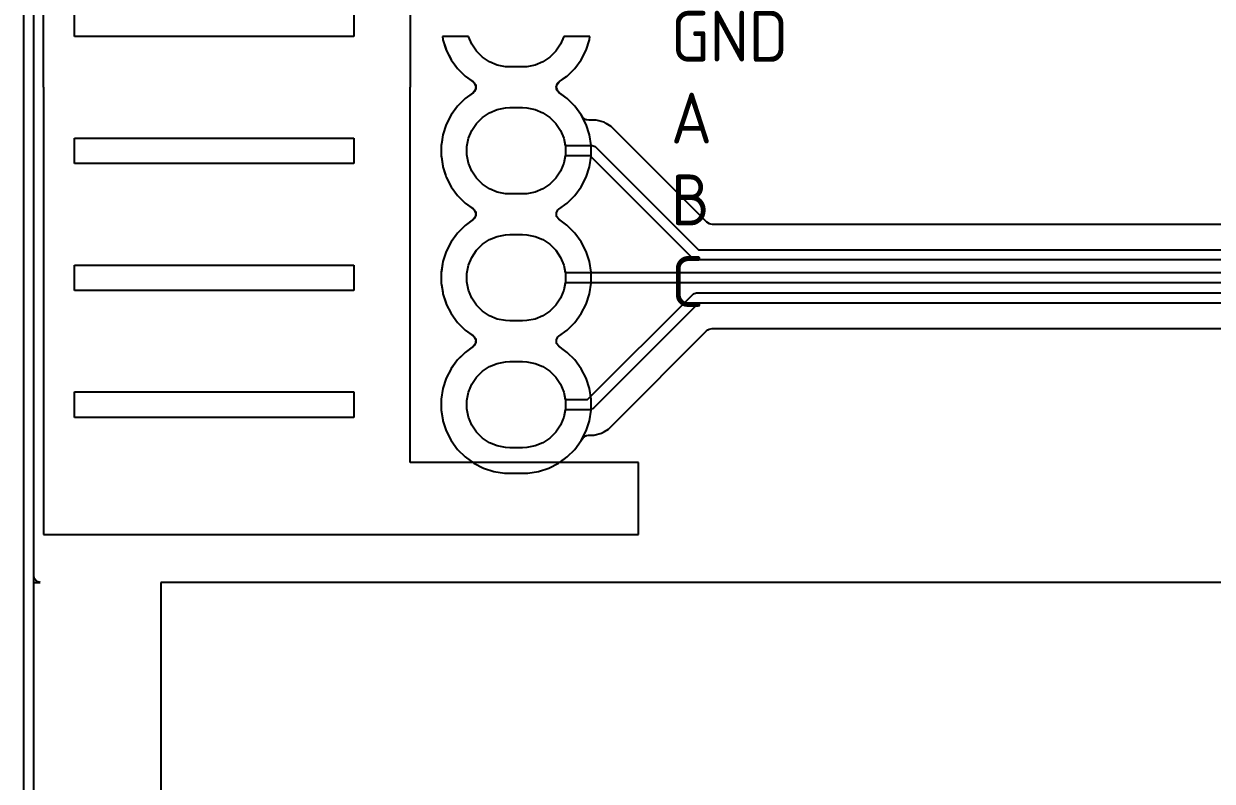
# Model space of a CAD drawing. Header units: millimetres. Extents: x 45 to 545, y -265 to -129.
# Drawn here: x 45 to 68.41, y -155.91 to -141 of the extents above; entities that cross this region are included whole.
import ezdxf
from ezdxf.enums import TextEntityAlignment as Align

# ---------------------------------------------------------------- set-up
doc = ezdxf.new("R2010")
doc.units = ezdxf.units.MM
for name, color, linetype, true_color in [('B.Cu', 151, 'CONTINUOUS', 0x6fccdb), ('Edge.Cuts', 111, 'CONTINUOUS', 0x81ffbe), ('F.Cu', 241, 'CONTINUOUS', 0xe27299), ('F.Silkscreen', 254, 'CONTINUOUS', 0xdcc8ff)]:
    doc.layers.add(name, color=color, linetype=linetype, true_color=true_color)
doc.styles.add('KICAD', font='isocp.shx')

msp = doc.modelspace()

# ---------------------------------------------------------------- linework, layer by layer
at = {"layer": 'B.Cu', "linetype": 'CONTINUOUS'}
for p, q in [((45.2005, -152), (45.2005, -132.00348)), ((53.762951, -141.25), (53.247769, -141.25)), ((53.247769, -141.25), (53.258242, -141.316126)), ((53.258242, -141.316126), (53.258242, -141.316129)), ((53.258242, -141.316129), (53.323904, -141.518217)), ((53.825367, -141.400687), (53.762951, -141.25)), ((53.917941, -141.539234), (53.825367, -141.400687)), ((55.574633, -141.400687), (55.482059, -141.539234)), ((55.637049, -141.25), (55.574633, -141.400687)), ((56.152231, -141.25), (55.637049, -141.25)), ((56.076095, -141.518217), (56.141757, -141.316129)), ((56.141757, -141.316126), (56.152231, -141.25)), ((56.141757, -141.316129), (56.141757, -141.316126)), ((53.323904, -141.518217), (53.420379, -141.707557)), ((54.035766, -141.657059), (53.917941, -141.539234)), ((55.482059, -141.539234), (55.364234, -141.657059)), ((55.97962, -141.707557), (56.076095, -141.518217)), ((53.420379, -141.707557), (53.545272, -141.879459)), ((53.545272, -141.879459), (53.545276, -141.879464)), ((53.545276, -141.879464), (53.695535, -142.029723)), ((54.174313, -141.749633), (54.035766, -141.657059)), ((54.328258, -141.813399), (54.174313, -141.749633)), ((54.491685, -141.845907), (54.328258, -141.813399)), ((54.575, -141.85), (54.491685, -141.845907)), ((54.825, -141.85), (54.575, -141.85)), ((54.908315, -141.845907), (54.825, -141.85)), ((55.071742, -141.813399), (54.908315, -141.845907)), ((55.225687, -141.749633), (55.071742, -141.813399)), ((55.364234, -141.657059), (55.225687, -141.749633)), ((55.704464, -142.029723), (55.854723, -141.879464)), ((55.854723, -141.879464), (55.854727, -141.879459)), ((55.854727, -141.879459), (55.97962, -141.707557)), ((53.695535, -142.029723), (53.69554, -142.029727)), ((53.69554, -142.029727), (53.860218, -142.149372)), ((55.554676, -142.138549), (55.698351, -142.034165)), ((55.698351, -142.034165), (55.698354, -142.034163)), ((55.698354, -142.034163), (55.704457, -142.029729)), ((55.704457, -142.029729), (55.704464, -142.029723)), ((53.860218, -142.149372), (53.902884, -142.204701)), ((53.876258, -142.33611), (53.860218, -142.350008)), ((53.908863, -142.274315), (53.876258, -142.33611)), ((53.902884, -142.204701), (53.908863, -142.274315)), ((55.489121, -142.239078), (55.491757, -142.232305)), ((55.494707, -142.26665), (55.489121, -142.239078)), ((55.491136, -142.225065), (55.504265, -142.200182)), ((55.491757, -142.232305), (55.491136, -142.225065)), ((55.497115, -142.294678), (55.494707, -142.26665)), ((55.501552, -142.300432), (55.497115, -142.294678)), ((55.502996, -142.307556), (55.501552, -142.300432)), ((55.522604, -142.327732), (55.502996, -142.307556)), ((55.504265, -142.200182), (55.514471, -142.173969)), ((55.514471, -142.173969), (55.521911, -142.166738)), ((55.521911, -142.166738), (55.523741, -142.16327)), ((55.539781, -142.350008), (55.522604, -142.327732)), ((55.523741, -142.16327), (55.539781, -142.149371)), ((55.539781, -142.149371), (55.554676, -142.138549)), ((53.695209, -142.469894), (53.54489, -142.620213)), ((53.695214, -142.46989), (53.695209, -142.469894)), ((53.860218, -142.350008), (53.695214, -142.46989)), ((55.704785, -142.46989), (55.539781, -142.350008)), ((55.70479, -142.469894), (55.704785, -142.46989)), ((55.855109, -142.620213), (55.70479, -142.469894)), ((53.419951, -142.792179), (53.323444, -142.981585)), ((53.54489, -142.620213), (53.419951, -142.792179)), ((54.035766, -142.842941), (54.174313, -142.750367)), ((54.174313, -142.750367), (54.328258, -142.686601)), ((54.328258, -142.686601), (54.491685, -142.654093)), ((54.491685, -142.654093), (54.575, -142.65)), ((54.575, -142.65), (54.825, -142.65)), ((54.825, -142.65), (54.908315, -142.654093)), ((54.908315, -142.654093), (55.071742, -142.686601)), ((55.071742, -142.686601), (55.225687, -142.750367)), ((55.225687, -142.750367), (55.364234, -142.842941)), ((55.980048, -142.792179), (55.855109, -142.620213)), ((55.980049, -142.792181), (55.980048, -142.792179)), ((55.980051, -142.792184), (55.980049, -142.792181)), ((56.076557, -142.981588), (55.980051, -142.792184)), ((53.323444, -142.981585), (53.257753, -143.18376)), ((53.825367, -143.099313), (53.917941, -142.960766)), ((53.917941, -142.960766), (54.035766, -142.842941)), ((55.364234, -142.842941), (55.482059, -142.960766)), ((55.482059, -142.960766), (55.574633, -143.099313)), ((56.142246, -143.183757), (56.076557, -142.981588)), ((53.257753, -143.18376), (53.234774, -143.328844)), ((53.729093, -143.416685), (53.761601, -143.253258)), ((53.761601, -143.253258), (53.825367, -143.099313)), ((55.574633, -143.099313), (55.638399, -143.253258)), ((55.638399, -143.253258), (55.670907, -143.416685)), ((56.1755, -143.393713), (56.142246, -143.183757)), ((53.234774, -143.328844), (53.2245, -143.393713)), ((53.2245, -143.393713), (53.2245, -143.606287)), ((53.729093, -143.583315), (53.729093, -143.416685)), ((55.670907, -143.416685), (55.670907, -143.583315)), ((56.1755, -143.606287), (56.1755, -143.393713)), ((53.2245, -143.606287), (53.228125, -143.629172)), ((53.228125, -143.629172), (53.255828, -143.804087)), ((53.761601, -143.746742), (53.729093, -143.583315)), ((53.825367, -143.900687), (53.761601, -143.746742)), ((55.638399, -143.746742), (55.574633, -143.900687)), ((55.670907, -143.583315), (55.638399, -143.746742)), ((56.142246, -143.816243), (56.1755, -143.606287)), ((53.255828, -143.804087), (53.257754, -143.816243)), ((53.257754, -143.816243), (53.316212, -143.996158)), ((53.917941, -144.039234), (53.825367, -143.900687)), ((55.574633, -143.900687), (55.482059, -144.039234)), ((56.076557, -144.018412), (56.142246, -143.816243)), ((53.316212, -143.996158), (53.323444, -144.018414)), ((53.323444, -144.018414), (53.419951, -144.20782)), ((53.419951, -144.20782), (53.54489, -144.379786)), ((54.035766, -144.157059), (53.917941, -144.039234)), ((54.174313, -144.249633), (54.035766, -144.157059)), ((55.364234, -144.157059), (55.225687, -144.249633)), ((55.482059, -144.039234), (55.364234, -144.157059)), ((55.855109, -144.379786), (55.980048, -144.20782)), ((55.980047, -144.20782), (55.980051, -144.207816)), ((55.980048, -144.20782), (55.980047, -144.20782)), ((55.980051, -144.207816), (56.076557, -144.018412)), ((53.54489, -144.379786), (53.695209, -144.530105)), ((54.328258, -144.313399), (54.174313, -144.249633)), ((54.491685, -144.345907), (54.328258, -144.313399)), ((54.575, -144.35), (54.491685, -144.345907)), ((54.825, -144.35), (54.575, -144.35)), ((54.908315, -144.345907), (54.825, -144.35)), ((55.071742, -144.313399), (54.908315, -144.345907)), ((55.225687, -144.249633), (55.071742, -144.313399)), ((55.704792, -144.530104), (55.855104, -144.379792)), ((55.855104, -144.379792), (55.855106, -144.379788)), ((55.855106, -144.379788), (55.855109, -144.379786)), ((53.695209, -144.530105), (53.695214, -144.530109)), ((53.695214, -144.530109), (53.859793, -144.649682)), ((53.859793, -144.649682), (53.902459, -144.705011)), ((55.491561, -144.725376), (55.524166, -144.66358)), ((55.524166, -144.66358), (55.540199, -144.649686)), ((55.540199, -144.649686), (55.704792, -144.530104)), ((53.859793, -144.850318), (53.695214, -144.96989)), ((53.875833, -144.83642), (53.859793, -144.850318)), ((53.908438, -144.774625), (53.875833, -144.83642)), ((53.902459, -144.705011), (53.908438, -144.774625)), ((55.49754, -144.794989), (55.491561, -144.725376)), ((55.540204, -144.850316), (55.49754, -144.794989)), ((55.696871, -144.964141), (55.540204, -144.850316)), ((53.54489, -145.120213), (53.419951, -145.292179)), ((53.695209, -144.969894), (53.54489, -145.120213)), ((53.695214, -144.96989), (53.695209, -144.969894)), ((54.328258, -145.186601), (54.491685, -145.154093)), ((54.491685, -145.154093), (54.575, -145.15)), ((54.575, -145.15), (54.825, -145.15)), ((54.825, -145.15), (54.908315, -145.154093)), ((54.908315, -145.154093), (55.071742, -145.186601)), ((55.704792, -144.969896), (55.696871, -144.964141)), ((55.855109, -145.120213), (55.704792, -144.969896)), ((55.980048, -145.292179), (55.855109, -145.120213)), ((53.419951, -145.292179), (53.323444, -145.481585)), ((53.917941, -145.460766), (54.035766, -145.342941)), ((54.035766, -145.342941), (54.174313, -145.250367)), ((54.174313, -145.250367), (54.328258, -145.186601)), ((55.071742, -145.186601), (55.225687, -145.250367)), ((55.225687, -145.250367), (55.364234, -145.342941)), ((55.364234, -145.342941), (55.482059, -145.460766)), ((55.980049, -145.292181), (55.980048, -145.292179)), ((55.980051, -145.292184), (55.980049, -145.292181)), ((56.076557, -145.481588), (55.980051, -145.292184)), ((53.323444, -145.481585), (53.257753, -145.68376)), ((53.761601, -145.753258), (53.825367, -145.599313)), ((53.825367, -145.599313), (53.917941, -145.460766)), ((55.482059, -145.460766), (55.574633, -145.599313)), ((55.574633, -145.599313), (55.638399, -145.753258)), ((56.142246, -145.683757), (56.076557, -145.481588)), ((53.257753, -145.68376), (53.2245, -145.893713)), ((53.729093, -145.916685), (53.761601, -145.753258)), ((55.638399, -145.753258), (55.670907, -145.916685)), ((56.1755, -145.893713), (56.142246, -145.683757)), ((53.2245, -145.893713), (53.2245, -146.106286)), ((53.729093, -146.083315), (53.729093, -145.916685)), ((53.761601, -146.246742), (53.729093, -146.083315)), ((55.670907, -146.083315), (55.638399, -146.246742)), ((55.670907, -145.916685), (55.670907, -146.083315)), ((56.1755, -146.106287), (56.1755, -145.893713)), ((53.2245, -146.106286), (53.246653, -146.246158)), ((53.246653, -146.246158), (53.257754, -146.316243)), ((53.257754, -146.316243), (53.320913, -146.510626)), ((53.825367, -146.400687), (53.761601, -146.246742)), ((55.638399, -146.246742), (55.574633, -146.400687)), ((56.076557, -146.518412), (56.142246, -146.316243)), ((56.142246, -146.316243), (56.1755, -146.106287)), ((53.320913, -146.510626), (53.323444, -146.518414)), ((53.323444, -146.518414), (53.419951, -146.70782)), ((53.917941, -146.539234), (53.825367, -146.400687)), ((54.035766, -146.657059), (53.917941, -146.539234)), ((55.482059, -146.539234), (55.364234, -146.657059)), ((55.574633, -146.400687), (55.482059, -146.539234)), ((55.980051, -146.707816), (56.076557, -146.518412)), ((53.419951, -146.70782), (53.54489, -146.879786)), ((54.174313, -146.749633), (54.035766, -146.657059)), ((54.328258, -146.813399), (54.174313, -146.749633)), ((55.225687, -146.749633), (55.071742, -146.813399)), ((55.364234, -146.657059), (55.225687, -146.749633)), ((55.855109, -146.879786), (55.980048, -146.70782)), ((55.980047, -146.70782), (55.980051, -146.707816)), ((55.980048, -146.70782), (55.980047, -146.70782)), ((53.54489, -146.879786), (53.695209, -147.030105)), ((53.695209, -147.030105), (53.695214, -147.030109)), ((53.695214, -147.030109), (53.859793, -147.149682)), ((54.491685, -146.845907), (54.328258, -146.813399)), ((54.575, -146.85), (54.491685, -146.845907)), ((54.825, -146.85), (54.575, -146.85)), ((54.908315, -146.845907), (54.825, -146.85)), ((55.071742, -146.813399), (54.908315, -146.845907)), ((55.540199, -147.149686), (55.704792, -147.030104)), ((55.704792, -147.030104), (55.855104, -146.879792)), ((55.855104, -146.879792), (55.855106, -146.879788)), ((55.855106, -146.879788), (55.855109, -146.879786)), ((53.859793, -147.149682), (53.902459, -147.205011)), ((53.902459, -147.205011), (53.908438, -147.274625)), ((55.491561, -147.225376), (55.524166, -147.16358)), ((55.49754, -147.294989), (55.491561, -147.225376)), ((55.524166, -147.16358), (55.540199, -147.149686)), ((53.695209, -147.469894), (53.54489, -147.620213)), ((53.695214, -147.46989), (53.695209, -147.469894)), ((53.859793, -147.350318), (53.695214, -147.46989)), ((53.875833, -147.33642), (53.859793, -147.350318)), ((53.908438, -147.274625), (53.875833, -147.33642)), ((55.540204, -147.350316), (55.49754, -147.294989)), ((55.651729, -147.431344), (55.540204, -147.350316)), ((55.704792, -147.469896), (55.651729, -147.431344)), ((55.855109, -147.620213), (55.704792, -147.469896)), ((53.54489, -147.620213), (53.419951, -147.792179)), ((54.174313, -147.750367), (54.328258, -147.686601)), ((54.328258, -147.686601), (54.491685, -147.654093)), ((54.491685, -147.654093), (54.575, -147.65)), ((54.575, -147.65), (54.825, -147.65)), ((54.825, -147.65), (54.908315, -147.654093)), ((54.908315, -147.654093), (55.071742, -147.686601)), ((55.071742, -147.686601), (55.225687, -147.750367)), ((55.980048, -147.792179), (55.855109, -147.620213)), ((53.419951, -147.792179), (53.323444, -147.981585)), ((53.825367, -148.099313), (53.917941, -147.960766)), ((53.917941, -147.960766), (54.035766, -147.842941)), ((54.035766, -147.842941), (54.174313, -147.750367)), ((55.225687, -147.750367), (55.364234, -147.842941)), ((55.364234, -147.842941), (55.482059, -147.960766)), ((55.482059, -147.960766), (55.574633, -148.099313)), ((55.980049, -147.792181), (55.980048, -147.792179)), ((55.980051, -147.792184), (55.980049, -147.792181)), ((56.076557, -147.981588), (55.980051, -147.792184)), ((53.257753, -148.18376), (53.2245, -148.393713)), ((53.323444, -147.981585), (53.257753, -148.18376)), ((53.761601, -148.253258), (53.825367, -148.099313)), ((55.574633, -148.099313), (55.638399, -148.253258)), ((56.142246, -148.183757), (56.076557, -147.981588)), ((56.1755, -148.393713), (56.142246, -148.183757)), ((53.2245, -148.393713), (53.2245, -148.606286)), ((53.729093, -148.416685), (53.761601, -148.253258)), ((53.729093, -148.583315), (53.729093, -148.416685)), ((55.638399, -148.253258), (55.670907, -148.416685)), ((55.670907, -148.416685), (55.670907, -148.583315)), ((56.1755, -148.606287), (56.1755, -148.393713)), ((53.2245, -148.606286), (53.254829, -148.79778)), ((53.761601, -148.746742), (53.729093, -148.583315)), ((55.670907, -148.583315), (55.638399, -148.746742)), ((56.142246, -148.816243), (56.1755, -148.606287)), ((53.254829, -148.79778), (53.257754, -148.816243)), ((53.257754, -148.816243), (53.321639, -149.012861)), ((53.825367, -148.900687), (53.761601, -148.746742)), ((53.917941, -149.039234), (53.825367, -148.900687)), ((55.574633, -148.900687), (55.482059, -149.039234)), ((55.638399, -148.746742), (55.574633, -148.900687)), ((56.076557, -149.018412), (56.142246, -148.816243)), ((53.321639, -149.012861), (53.323444, -149.018414)), ((53.323444, -149.018414), (53.419951, -149.20782)), ((54.035766, -149.157059), (53.917941, -149.039234)), ((55.482059, -149.039234), (55.364234, -149.157059)), ((55.980051, -149.207816), (56.076557, -149.018412)), ((53.419951, -149.20782), (53.54489, -149.379786)), ((54.174313, -149.249633), (54.035766, -149.157059)), ((54.328258, -149.313399), (54.174313, -149.249633)), ((54.491685, -149.345907), (54.328258, -149.313399)), ((54.575, -149.35), (54.491685, -149.345907)), ((54.825, -149.35), (54.575, -149.35)), ((54.908315, -149.345907), (54.825, -149.35)), ((55.071742, -149.313399), (54.908315, -149.345907)), ((55.225687, -149.249633), (55.071742, -149.313399)), ((55.364234, -149.157059), (55.225687, -149.249633)), ((55.855109, -149.379786), (55.980048, -149.20782)), ((55.980047, -149.20782), (55.980051, -149.207816)), ((55.980048, -149.20782), (55.980047, -149.20782)), ((53.54489, -149.379786), (53.695213, -149.530109)), ((53.695213, -149.530109), (53.867179, -149.655048)), ((55.532816, -149.655051), (55.648286, -149.571158)), ((55.648286, -149.571158), (55.704786, -149.530109)), ((55.704786, -149.530109), (55.704788, -149.530106)), ((55.704788, -149.530106), (55.704792, -149.530104)), ((55.704792, -149.530104), (55.855104, -149.379792)), ((55.855104, -149.379792), (55.855106, -149.379788)), ((55.855106, -149.379788), (55.855109, -149.379786)), ((53.867179, -149.655048), (53.867181, -149.655049)), ((53.867181, -149.655049), (53.867184, -149.655051)), ((53.867184, -149.655051), (54.056588, -149.751557)), ((54.056588, -149.751557), (54.258757, -149.817246)), ((54.258757, -149.817246), (54.468713, -149.8505)), ((54.931287, -149.8505), (55.141243, -149.817246)), ((55.141243, -149.817246), (55.343412, -149.751557)), ((55.343412, -149.751557), (55.532816, -149.655051)), ((54.468713, -149.8505), (54.468714, -149.8505)), ((54.468714, -149.8505), (54.931286, -149.8505)), ((54.931286, -149.8505), (54.931287, -149.8505)), ((45.2005, -249.775), (45.2005, -152)), ((135.548638, -152), (47.7, -152)), ((47.7, -152), (47.7, -249.775))]:
    msp.add_line(p, q, dxfattribs=at)
at = {"layer": 'Edge.Cuts', "linetype": 'CONTINUOUS'}
msp.add_line((45, -260.475), (45, -132), dxfattribs=at)
at = {"layer": 'F.Cu', "linetype": 'CONTINUOUS'}
for p, q in [((45.2005, -151.876), (45.2005, -132.005208)), ((53.762951, -141.25), (53.247769, -141.25)), ((53.247769, -141.25), (53.256197, -141.303217)), ((53.256197, -141.303217), (53.256715, -141.306483)), ((53.256715, -141.306483), (53.256716, -141.306492)), ((53.256716, -141.306492), (53.258242, -141.316132)), ((53.258242, -141.316132), (53.319049, -141.503274)), ((53.825367, -141.400687), (53.762951, -141.25)), ((53.917941, -141.539234), (53.825367, -141.400687)), ((55.574633, -141.400687), (55.482059, -141.539234)), ((55.637049, -141.25), (55.574633, -141.400687)), ((56.15223, -141.25), (55.637049, -141.25)), ((56.076095, -141.518217), (56.141757, -141.316129)), ((56.141757, -141.316126), (56.152231, -141.25)), ((56.141757, -141.316129), (56.141757, -141.316126)), ((56.152231, -141.25), (56.15223, -141.25)), ((53.319049, -141.503274), (53.323904, -141.518217)), ((53.323904, -141.518217), (53.417661, -141.702222)), ((54.035766, -141.657059), (53.917941, -141.539234)), ((55.482059, -141.539234), (55.364234, -141.657059)), ((55.97962, -141.707557), (56.076095, -141.518217)), ((53.417661, -141.702222), (53.420381, -141.70756)), ((53.420381, -141.70756), (53.497539, -141.81376)), ((53.497539, -141.81376), (53.545272, -141.879459)), ((53.545272, -141.879459), (53.545276, -141.879464)), ((53.545276, -141.879464), (53.545281, -141.87947)), ((53.545281, -141.87947), (53.695526, -142.029715)), ((54.174313, -141.749633), (54.035766, -141.657059)), ((54.328258, -141.813399), (54.174313, -141.749633)), ((54.491685, -141.845907), (54.328258, -141.813399)), ((54.575, -141.85), (54.491685, -141.845907)), ((54.825, -141.85), (54.575, -141.85)), ((54.908315, -141.845907), (54.825, -141.85)), ((55.071742, -141.813399), (54.908315, -141.845907)), ((55.225687, -141.749633), (55.071742, -141.813399)), ((55.364234, -141.657059), (55.225687, -141.749633)), ((55.704464, -142.029723), (55.854723, -141.879464)), ((55.854723, -141.879464), (55.854727, -141.879459)), ((55.854727, -141.879459), (55.97962, -141.707557)), ((53.695526, -142.029715), (53.695536, -142.029724)), ((53.695536, -142.029724), (53.695538, -142.029726)), ((53.695538, -142.029726), (53.695545, -142.029731)), ((53.695545, -142.029731), (53.845794, -142.138893)), ((55.554688, -142.138541), (55.69542, -142.036295)), ((55.69542, -142.036295), (55.695421, -142.036294)), ((55.695421, -142.036294), (55.695424, -142.036292)), ((55.695424, -142.036292), (55.696668, -142.035387)), ((55.696668, -142.035387), (55.698351, -142.034165)), ((55.698351, -142.034165), (55.698354, -142.034163)), ((55.698354, -142.034163), (55.704457, -142.029729)), ((55.704457, -142.029729), (55.704464, -142.029723)), ((53.845794, -142.138893), (53.8711, -142.163484)), ((53.887792, -142.314249), (53.851009, -142.356698)), ((53.8711, -142.163484), (53.879575, -142.174475)), ((53.879575, -142.174475), (53.904928, -142.23958)), ((53.891053, -142.308069), (53.887792, -142.314249)), ((53.891058, -142.308059), (53.891053, -142.308069)), ((53.904928, -142.23958), (53.891058, -142.308059)), ((55.495627, -142.266643), (55.504554, -142.204106)), ((55.51114, -142.300523), (55.495627, -142.266643)), ((55.502977, -142.203492), (55.504629, -142.199248)), ((55.504554, -142.204106), (55.502977, -142.203492)), ((55.504629, -142.199248), (55.505388, -142.198262)), ((55.505388, -142.198262), (55.505501, -142.197475)), ((55.505501, -142.197475), (55.505645, -142.197159)), ((55.505645, -142.197159), (55.505829, -142.196758)), ((55.505829, -142.196758), (55.50636, -142.197001)), ((55.50636, -142.197001), (55.547291, -142.143915)), ((55.511539, -142.305159), (55.51114, -142.300523)), ((55.515784, -142.310664), (55.511539, -142.305159)), ((55.521824, -142.323854), (55.515784, -142.310664)), ((55.520438, -142.324923), (55.521824, -142.323854)), ((55.522603, -142.327731), (55.520438, -142.324923)), ((55.522604, -142.327732), (55.522603, -142.327731)), ((55.528892, -142.335887), (55.522604, -142.327732)), ((55.545129, -142.348719), (55.528892, -142.335887)), ((55.547291, -142.143915), (55.547299, -142.143909)), ((55.547299, -142.143909), (55.554688, -142.138541)), ((53.617918, -142.547185), (53.54489, -142.620213)), ((53.695209, -142.469893), (53.617918, -142.547185)), ((53.851009, -142.356698), (53.695209, -142.469893)), ((55.554204, -142.360487), (55.545129, -142.348719)), ((55.600986, -142.394476), (55.554204, -142.360487)), ((55.704779, -142.469885), (55.600986, -142.394476)), ((55.704786, -142.46989), (55.704779, -142.469885)), ((55.704788, -142.469892), (55.704786, -142.46989)), ((55.70479, -142.469894), (55.704788, -142.469892)), ((55.855109, -142.620213), (55.70479, -142.469894)), ((53.419949, -142.792182), (53.323445, -142.98158)), ((53.425684, -142.784289), (53.419949, -142.792182)), ((53.54489, -142.620213), (53.425684, -142.784289)), ((54.035766, -142.842941), (54.174313, -142.750367)), ((54.174313, -142.750367), (54.328258, -142.686601)), ((54.328258, -142.686601), (54.491685, -142.654093)), ((54.491685, -142.654093), (54.575, -142.65)), ((54.575, -142.65), (54.825, -142.65)), ((54.825, -142.65), (54.908315, -142.654093)), ((54.908315, -142.654093), (55.071742, -142.686601)), ((55.071742, -142.686601), (55.225687, -142.750367)), ((55.225687, -142.750367), (55.364234, -142.842941)), ((55.974315, -142.784289), (55.855109, -142.620213)), ((55.974316, -142.784289), (55.974315, -142.784289)), ((55.980048, -142.792178), (55.974316, -142.784289)), ((55.980051, -142.792184), (55.980048, -142.792178)), ((55.980052, -142.792185), (55.980051, -142.792184)), ((55.991528, -142.814707), (55.980052, -142.792185)), ((55.992755, -142.817116), (55.991528, -142.814707)), ((53.323445, -142.98158), (53.257753, -143.183759)), ((53.825367, -143.099313), (53.917941, -142.960766)), ((53.917941, -142.960766), (54.035766, -142.842941)), ((55.364234, -142.842941), (55.482059, -142.960766)), ((55.482059, -142.960766), (55.574633, -143.099313)), ((56.011286, -142.84401), (55.992755, -142.817116)), ((56.020219, -142.853883), (56.011286, -142.84401)), ((56.07723, -142.889666), (56.020219, -142.853883)), ((56.093606, -142.894475), (56.07723, -142.889666)), ((56.128545, -142.899499), (56.093606, -142.894475)), ((56.279056, -142.899499), (56.128545, -142.899499)), ((56.279057, -142.899499), (56.279056, -142.899499)), ((56.327032, -142.912354), (56.279057, -142.899499)), ((56.375882, -142.925443), (56.327032, -142.912354)), ((56.431778, -142.94042), (56.375882, -142.925442)), ((56.375882, -142.925442), (56.375882, -142.925443)), ((56.431783, -142.940422), (56.431778, -142.94042)), ((56.471677, -142.963454), (56.431783, -142.940422)), ((56.47168, -142.963457), (56.471677, -142.963454)), ((56.53807, -143.001787), (56.47168, -142.963457)), ((56.568715, -143.019479), (56.53807, -143.001787)), ((56.568716, -143.01948), (56.568715, -143.019479)), ((56.568717, -143.019481), (56.568716, -143.01948)), ((56.632707, -143.083471), (56.568717, -143.019481)), ((53.257753, -143.183759), (53.227709, -143.373452)), ((53.729093, -143.416685), (53.761601, -143.253258)), ((53.761601, -143.253258), (53.825367, -143.099313)), ((55.574633, -143.099313), (55.638399, -143.253258)), ((55.638399, -143.253258), (55.667588, -143.4)), ((56.691919, -143.142683), (56.632707, -143.083471)), ((56.691928, -143.142693), (56.691919, -143.142683)), ((58.455005, -144.905769), (56.691928, -143.142693)), ((53.227709, -143.373452), (53.2245, -143.393712)), ((53.2245, -143.393712), (53.2245, -143.606288)), ((53.729093, -143.583315), (53.729093, -143.416685)), ((55.667588, -143.4), (56.2, -143.4)), ((56.2, -143.4), (56.219509, -143.401921)), ((56.219509, -143.401921), (56.255557, -143.416853)), ((56.255557, -143.416853), (56.270711, -143.429289)), ((56.270711, -143.429289), (58.291422, -145.45)), ((53.2245, -143.606288), (53.2267, -143.620184)), ((53.2267, -143.620184), (53.256695, -143.809568)), ((53.761601, -143.746742), (53.729093, -143.583315)), ((53.825367, -143.900687), (53.761601, -143.746742)), ((55.638399, -143.746742), (55.574633, -143.900687)), ((55.667588, -143.6), (55.638399, -143.746742)), ((56.158578, -143.6), (55.667588, -143.6)), ((58.179289, -145.620711), (56.158578, -143.6)), ((53.256695, -143.809568), (53.256696, -143.809568)), ((53.256696, -143.809568), (53.257753, -143.816242)), ((53.257753, -143.816242), (53.257754, -143.816244)), ((53.257754, -143.816244), (53.31038, -143.978211)), ((53.31038, -143.978211), (53.316436, -143.996848)), ((53.917941, -144.039234), (53.825367, -143.900687)), ((55.574633, -143.900687), (55.482059, -144.039234)), ((53.316436, -143.996848), (53.323444, -144.018414)), ((53.323444, -144.018414), (53.419951, -144.20782)), ((53.419951, -144.20782), (53.54489, -144.379786)), ((54.035766, -144.157059), (53.917941, -144.039234)), ((54.174313, -144.249633), (54.035766, -144.157059)), ((55.364234, -144.157059), (55.225687, -144.249633)), ((55.482059, -144.039234), (55.364234, -144.157059)), ((53.54489, -144.379786), (53.695209, -144.530105)), ((54.328258, -144.313399), (54.174313, -144.249633)), ((54.491685, -144.345907), (54.328258, -144.313399)), ((54.575, -144.35), (54.491685, -144.345907)), ((54.825, -144.35), (54.575, -144.35)), ((54.908315, -144.345907), (54.825, -144.35)), ((55.071742, -144.313399), (54.908315, -144.345907)), ((55.225687, -144.249633), (55.071742, -144.313399)), ((53.695209, -144.530105), (53.695214, -144.530109)), ((53.695214, -144.530109), (53.84537, -144.639203)), ((53.84537, -144.639203), (53.870676, -144.663795)), ((53.870676, -144.663795), (53.879153, -144.674788)), ((53.879153, -144.674788), (53.904504, -144.739896)), ((53.850584, -144.857007), (53.695233, -144.969875)), ((53.887371, -144.814551), (53.850584, -144.857007)), ((53.890631, -144.808372), (53.887371, -144.814551)), ((53.904504, -144.739896), (53.890631, -144.808372)), ((58.50775, -144.937065), (58.455005, -144.905769)), ((53.54489, -145.120213), (53.4252, -145.284955)), ((53.616376, -145.048727), (53.54489, -145.120213)), ((53.695209, -144.969893), (53.616376, -145.048727)), ((53.695233, -144.969875), (53.695209, -144.969893)), ((54.328258, -145.186601), (54.491685, -145.154093)), ((54.491685, -145.154093), (54.575, -145.15)), ((54.575, -145.15), (54.825, -145.15)), ((54.825, -145.15), (54.908315, -145.154093)), ((54.908315, -145.154093), (55.071742, -145.186601)), ((58.532992, -144.944477), (58.50775, -144.937065)), ((58.567928, -144.9495), (58.532992, -144.944477)), ((112.823736, -144.9495), (58.567928, -144.9495)), ((53.419949, -145.292182), (53.323445, -145.48158)), ((53.4252, -145.284955), (53.419949, -145.292182)), ((53.917941, -145.460766), (54.035766, -145.342941)), ((54.035766, -145.342941), (54.174313, -145.250367)), ((54.174313, -145.250367), (54.328258, -145.186601)), ((55.071742, -145.186601), (55.225687, -145.250367)), ((55.225687, -145.250367), (55.364234, -145.342941)), ((55.364234, -145.342941), (55.482059, -145.460766)), ((53.323445, -145.48158), (53.257753, -145.683759)), ((53.761601, -145.753258), (53.825367, -145.599313)), ((53.825367, -145.599313), (53.917941, -145.460766)), ((55.482059, -145.460766), (55.574633, -145.599313)), ((55.574633, -145.599313), (55.638399, -145.753258)), ((58.194443, -145.633147), (58.179289, -145.620711)), ((58.291422, -145.45), (113.092892, -145.45)), ((53.257753, -145.683759), (53.227464, -145.874999)), ((53.729093, -145.916685), (53.761601, -145.753258)), ((55.638399, -145.753258), (55.667588, -145.9)), ((58.230491, -145.648079), (58.194443, -145.633147)), ((58.25, -145.65), (58.230491, -145.648079)), ((113.134314, -145.65), (58.25, -145.65)), ((53.227464, -145.874999), (53.2245, -145.893712)), ((53.2245, -145.893712), (53.2245, -146.106285)), ((53.729093, -146.083315), (53.729093, -145.916685)), ((53.761601, -146.246742), (53.729093, -146.083315)), ((55.667588, -145.9), (113.208578, -145.9)), ((53.2245, -146.106285), (53.228672, -146.132626)), ((53.228672, -146.132626), (53.228672, -146.132628)), ((53.228672, -146.132628), (53.246653, -146.246158)), ((53.246653, -146.246158), (53.253118, -146.286978)), ((53.253118, -146.286978), (53.257754, -146.316243)), ((53.257754, -146.316243), (53.322492, -146.515486)), ((53.825367, -146.400687), (53.761601, -146.246742)), ((55.638399, -146.246742), (55.574633, -146.400687)), ((55.667588, -146.1), (55.638399, -146.246742)), ((113.25, -146.1), (55.667588, -146.1)), ((58.179289, -146.32929), (58.194442, -146.316853)), ((58.194442, -146.316853), (58.205, -146.312479)), ((58.205, -146.312479), (58.230491, -146.301921)), ((58.230491, -146.301921), (58.25, -146.3)), ((58.25, -146.3), (113.408578, -146.3)), ((53.322492, -146.515486), (53.323444, -146.518414)), ((53.323444, -146.518414), (53.419951, -146.70782)), ((53.917941, -146.539234), (53.825367, -146.400687)), ((54.035766, -146.657059), (53.917941, -146.539234)), ((55.482059, -146.539234), (55.364234, -146.657059)), ((55.574633, -146.400687), (55.482059, -146.539234)), ((56.108578, -148.4), (58.179289, -146.32929)), ((58.291421, -146.5), (56.220711, -148.570711)), ((113.45, -146.5), (58.291421, -146.5)), ((53.419951, -146.70782), (53.54489, -146.879786)), ((54.174313, -146.749633), (54.035766, -146.657059)), ((54.328258, -146.813399), (54.174313, -146.749633)), ((55.225687, -146.749633), (55.071742, -146.813399)), ((55.364234, -146.657059), (55.225687, -146.749633)), ((53.54489, -146.879786), (53.695209, -147.030105)), ((53.695209, -147.030105), (53.695214, -147.030109)), ((53.695214, -147.030109), (53.84537, -147.139203)), ((54.491685, -146.845907), (54.328258, -146.813399)), ((54.575, -146.85), (54.491685, -146.845907)), ((54.825, -146.85), (54.575, -146.85)), ((54.908315, -146.845907), (54.825, -146.85)), ((55.071742, -146.813399), (54.908315, -146.845907)), ((58.449811, -147.049423), (58.478061, -147.028275)), ((58.478061, -147.028275), (58.501153, -147.015667)), ((58.501153, -147.015667), (58.560578, -147.0005)), ((58.560578, -147.0005), (113.36138, -147.0005)), ((53.84537, -147.139203), (53.870676, -147.163795)), ((53.870676, -147.163795), (53.879153, -147.174788)), ((53.879153, -147.174788), (53.904504, -147.239896)), ((53.904504, -147.239896), (53.890631, -147.308372)), ((56.64796, -148.851272), (58.449811, -147.049423)), ((53.695209, -147.469893), (53.615538, -147.549565)), ((53.695233, -147.469875), (53.695209, -147.469893)), ((53.850584, -147.357007), (53.695233, -147.469875)), ((53.887371, -147.314551), (53.850584, -147.357007)), ((53.890631, -147.308372), (53.887371, -147.314551)), ((53.54489, -147.620213), (53.421024, -147.790703)), ((53.615538, -147.549565), (53.54489, -147.620213)), ((54.174313, -147.750367), (54.328258, -147.686601)), ((54.328258, -147.686601), (54.491685, -147.654093)), ((54.491685, -147.654093), (54.575, -147.65)), ((54.575, -147.65), (54.825, -147.65)), ((54.825, -147.65), (54.908315, -147.654093)), ((54.908315, -147.654093), (55.071742, -147.686601)), ((55.071742, -147.686601), (55.225687, -147.750367)), ((53.419949, -147.792182), (53.323445, -147.98158)), ((53.421024, -147.790703), (53.419949, -147.792182)), ((53.825367, -148.099313), (53.917941, -147.960766)), ((53.917941, -147.960766), (54.035766, -147.842941)), ((54.035766, -147.842941), (54.174313, -147.750367)), ((55.225687, -147.750367), (55.364234, -147.842941)), ((55.364234, -147.842941), (55.482059, -147.960766)), ((55.482059, -147.960766), (55.574633, -148.099313)), ((53.257752, -148.183759), (53.2245, -148.393707)), ((53.323445, -147.98158), (53.257752, -148.183759)), ((53.761601, -148.253258), (53.825367, -148.099313)), ((55.574633, -148.099313), (55.638399, -148.253258)), ((53.2245, -148.393707), (53.2245, -148.606291)), ((53.729093, -148.416685), (53.761601, -148.253258)), ((53.729093, -148.583315), (53.729093, -148.416685)), ((55.638399, -148.253258), (55.667588, -148.4)), ((55.667588, -148.4), (56.108578, -148.4)), ((53.2245, -148.606291), (53.255941, -148.804808)), ((53.761601, -148.746742), (53.729093, -148.583315)), ((55.667588, -148.6), (55.638399, -148.746742)), ((56.15, -148.6), (55.667588, -148.6)), ((56.169509, -148.598079), (56.15, -148.6)), ((56.205557, -148.583147), (56.169509, -148.598079)), ((56.220711, -148.570711), (56.205557, -148.583147)), ((53.255941, -148.804808), (53.255942, -148.804808)), ((53.255942, -148.804808), (53.257754, -148.816245)), ((53.257754, -148.816245), (53.309559, -148.975681)), ((53.825367, -148.900687), (53.761601, -148.746742)), ((53.917941, -149.039234), (53.825367, -148.900687)), ((55.574633, -148.900687), (55.482059, -149.039234)), ((55.638399, -148.746742), (55.574633, -148.900687)), ((56.518716, -148.98052), (56.63052, -148.868716)), ((56.63052, -148.868715), (56.647956, -148.851279)), ((56.63052, -148.868716), (56.63052, -148.868715)), ((56.647956, -148.851279), (56.64796, -148.851272)), ((53.309559, -148.975681), (53.322697, -149.016117)), ((53.322697, -149.016117), (53.322702, -149.016132)), ((53.322702, -149.016132), (53.322701, -149.016132)), ((53.322701, -149.016132), (53.323442, -149.018409)), ((53.323442, -149.018409), (53.323444, -149.018414)), ((53.323444, -149.018414), (53.419951, -149.20782)), ((54.035766, -149.157059), (53.917941, -149.039234)), ((55.482059, -149.039234), (55.364234, -149.157059)), ((56.019415, -149.153633), (56.074745, -149.110967)), ((56.074745, -149.110967), (56.087344, -149.106823)), ((56.087344, -149.106823), (56.094823, -149.1048)), ((56.094823, -149.1048), (56.127192, -149.100501)), ((56.127192, -149.100501), (56.229054, -149.100501)), ((56.229054, -149.100501), (56.229057, -149.100501)), ((56.229057, -149.100501), (56.381785, -149.059577)), ((56.381785, -149.059577), (56.438816, -149.02665)), ((56.438816, -149.02665), (56.518716, -148.98052)), ((53.419951, -149.20782), (53.54489, -149.379786)), ((54.174313, -149.249633), (54.035766, -149.157059)), ((54.328258, -149.313399), (54.174313, -149.249633)), ((54.491685, -149.345907), (54.328258, -149.313399)), ((54.575, -149.35), (54.491685, -149.345907)), ((54.825, -149.35), (54.575, -149.35)), ((54.908315, -149.345907), (54.825, -149.35)), ((55.071742, -149.313399), (54.908315, -149.345907)), ((55.225687, -149.249633), (55.071742, -149.313399)), ((55.364234, -149.157059), (55.225687, -149.249633)), ((55.855109, -149.379786), (55.980048, -149.20782)), ((55.980047, -149.20782), (55.980051, -149.207816)), ((55.980048, -149.20782), (55.980047, -149.20782)), ((55.980051, -149.207816), (55.980054, -149.207808)), ((55.980054, -149.207808), (56.019415, -149.153633)), ((53.54489, -149.379786), (53.544892, -149.379788)), ((53.544892, -149.379788), (53.695216, -149.530112)), ((53.695216, -149.530112), (53.867183, -149.655052)), ((55.576374, -149.623405), (55.606025, -149.601863)), ((55.606025, -149.601863), (55.65173, -149.568656)), ((55.65173, -149.568656), (55.704786, -149.530109)), ((55.704786, -149.530109), (55.704788, -149.530106)), ((55.704788, -149.530106), (55.704792, -149.530104)), ((55.704792, -149.530104), (55.704795, -149.5301)), ((55.704795, -149.5301), (55.704847, -149.530063)), ((55.704847, -149.530063), (55.705592, -149.529303)), ((55.705592, -149.529303), (55.85429, -149.380605)), ((55.85429, -149.380605), (55.855062, -149.379848)), ((55.855062, -149.379848), (55.8551, -149.379795)), ((55.8551, -149.379795), (55.855104, -149.379792)), ((55.855104, -149.379792), (55.855106, -149.379788)), ((55.855106, -149.379788), (55.855109, -149.379786)), ((53.867183, -149.655052), (53.867471, -149.655197)), ((53.867471, -149.655197), (54.056588, -149.751557)), ((54.056588, -149.751557), (54.258757, -149.817246)), ((54.258757, -149.817246), (54.468713, -149.8505)), ((54.931287, -149.8505), (55.141243, -149.817246)), ((55.141243, -149.817246), (55.343412, -149.751557)), ((55.343412, -149.751557), (55.532816, -149.655051)), ((55.532816, -149.655051), (55.576374, -149.623405)), ((54.468713, -149.8505), (54.468714, -149.8505)), ((54.468714, -149.8505), (54.931286, -149.8505)), ((54.931286, -149.8505), (54.931287, -149.8505)), ((45.211706, -151.927511), (45.2005, -151.876)), ((45.257461, -151.980315), (45.211706, -151.927511)), ((45.2005, -249.775), (45.2005, -152)), ((45.2005, -152), (45.3245, -152)), ((45.3245, -152), (45.257461, -151.980315)), ((135.538157, -152), (47.7, -152)), ((47.7, -152), (47.7, -249.775))]:
    msp.add_line(p, q, dxfattribs=at)
at = {"layer": 'F.Silkscreen', "linetype": 'CONTINUOUS'}
for p, q in [((45.39, -142.25), (45.39, -133.44)), ((52.61, -134.86), (52.61, -142.25)), ((46, -141.25), (46, -140.75)), ((51.5, -140.75), (51.5, -141.25)), ((51.5, -141.25), (46, -141.25)), ((45.39, -142.25), (45.39, -151.06)), ((52.61, -149.64), (52.61, -142.25)), ((46, -143.25), (51.5, -143.25)), ((46, -143.75), (46, -143.25)), ((51.5, -143.25), (51.5, -143.75)), ((51.5, -143.75), (46, -143.75)), ((46, -145.75), (51.5, -145.75)), ((46, -146.25), (46, -145.75)), ((51.5, -145.75), (51.5, -146.25)), ((51.5, -146.25), (46, -146.25)), ((46, -148.25), (51.5, -148.25)), ((46, -148.75), (46, -148.25)), ((51.5, -148.25), (51.5, -148.75)), ((51.5, -148.75), (46, -148.75)), ((57.11, -149.64), (52.61, -149.64)), ((57.11, -151.06), (57.11, -149.64)), ((45.39, -151.06), (57.11, -151.06))]:
    msp.add_line(p, q, dxfattribs=at)

# ---------------------------------------------------------------- texts
at = {"layer": 'F.Silkscreen', "style": 'KICAD'}
for s, p in [('GND', (57.75, -142.046778)), ('A', (57.75, -143.656722)), ('B', (57.75, -145.266666)), ('C', (57.75, -146.87661))]:
    msp.add_text(s, height=1, dxfattribs=at).set_placement(p, align=Align.BOTTOM_LEFT)

doc.saveas('drawing.dxf')
